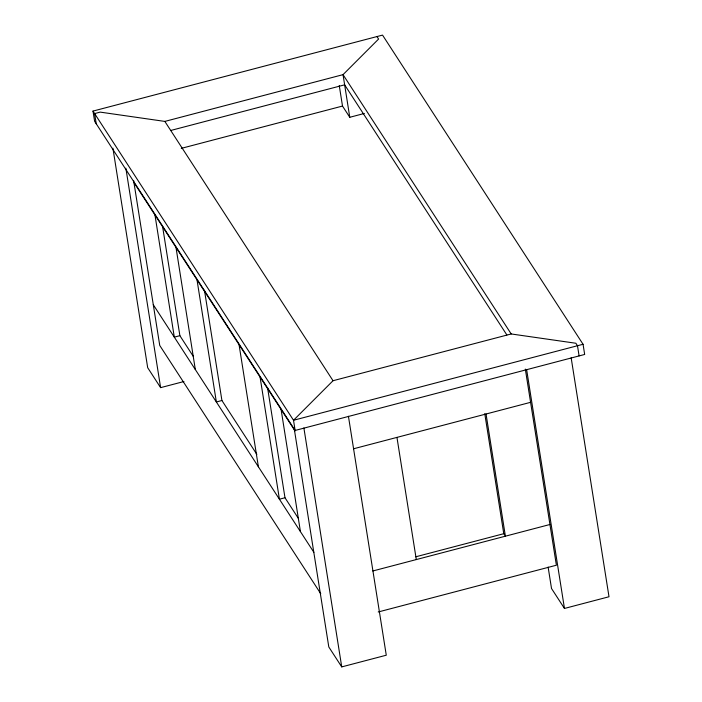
<?xml version="1.0" encoding="UTF-8"?>
<svg xmlns="http://www.w3.org/2000/svg" width="702" height="702" viewBox="0 0 702 702"><rect width="100%" height="100%" fill="white"/><g stroke="black" fill="none" stroke-linecap="round" stroke-linejoin="round"><path stroke-width="1.05" d="M579.097 355.923L577.492 345.744L575.868 343.252L511.205 333.959L333.029 380.721L293.515 420.27L295.13 430.449L584.669 354.457L583.055 344.278L382.537 35.1L92.997 111.091L94.612 121.27L295.13 430.449M96.227 123.763L94.612 113.584L100.184 112.118L164.847 121.411L343.032 74.649L378.589 39.058L376.974 36.565M170.709 130.475L344.638 84.828L506.853 334.942M181.291 148.368L342.506 106.063L349.78 117.287L364.399 113.443M193.304 356.388L179.879 335.679L174.307 337.144L154.958 214.961M112.917 148.201L147.683 367.69L160.618 387.644L183.95 381.519M256.862 454.378L221.92 400.509L216.356 401.965L196.999 279.791M583.055 344.278L293.515 420.27L92.997 111.091M353.466 448.806L530.589 402.325M298.42 518.462L284.986 497.753L279.422 499.21L260.065 377.027M415.751 556.8L503.773 533.696L505.396 536.188L486.038 414.013M372.823 570.98L549.938 524.499M378.211 611.986L556.388 565.224L525.324 369.094M294.033 427.465L328.799 646.954L341.734 666.9L386.275 655.212L348.429 416.26M548.122 567.067L551.518 588.504L564.461 608.45L609.003 596.753L571.156 357.801M511.205 333.959L343.032 74.649L349.78 117.287M164.847 121.411L333.029 380.721M133.933 182.546L295.033 430.949M153.29 304.729L313.873 552.334M320.761 593.734L159.74 345.454L133.599 180.405M526.614 369.498L564.461 608.45M484.766 413.68L503.773 533.696M396.955 437.39L416.304 559.573M339.25 85.512L342.506 106.063M303.887 427.948L341.734 666.9M281.09 409.442L300.438 531.625M267.523 387.46L284.986 497.753M239.049 344.621L258.397 466.795M204.457 290.224L221.92 400.509M175.983 247.376L195.331 369.55M162.408 225.395L179.879 335.679M125.86 168.147L160.618 387.644"/></g></svg>
